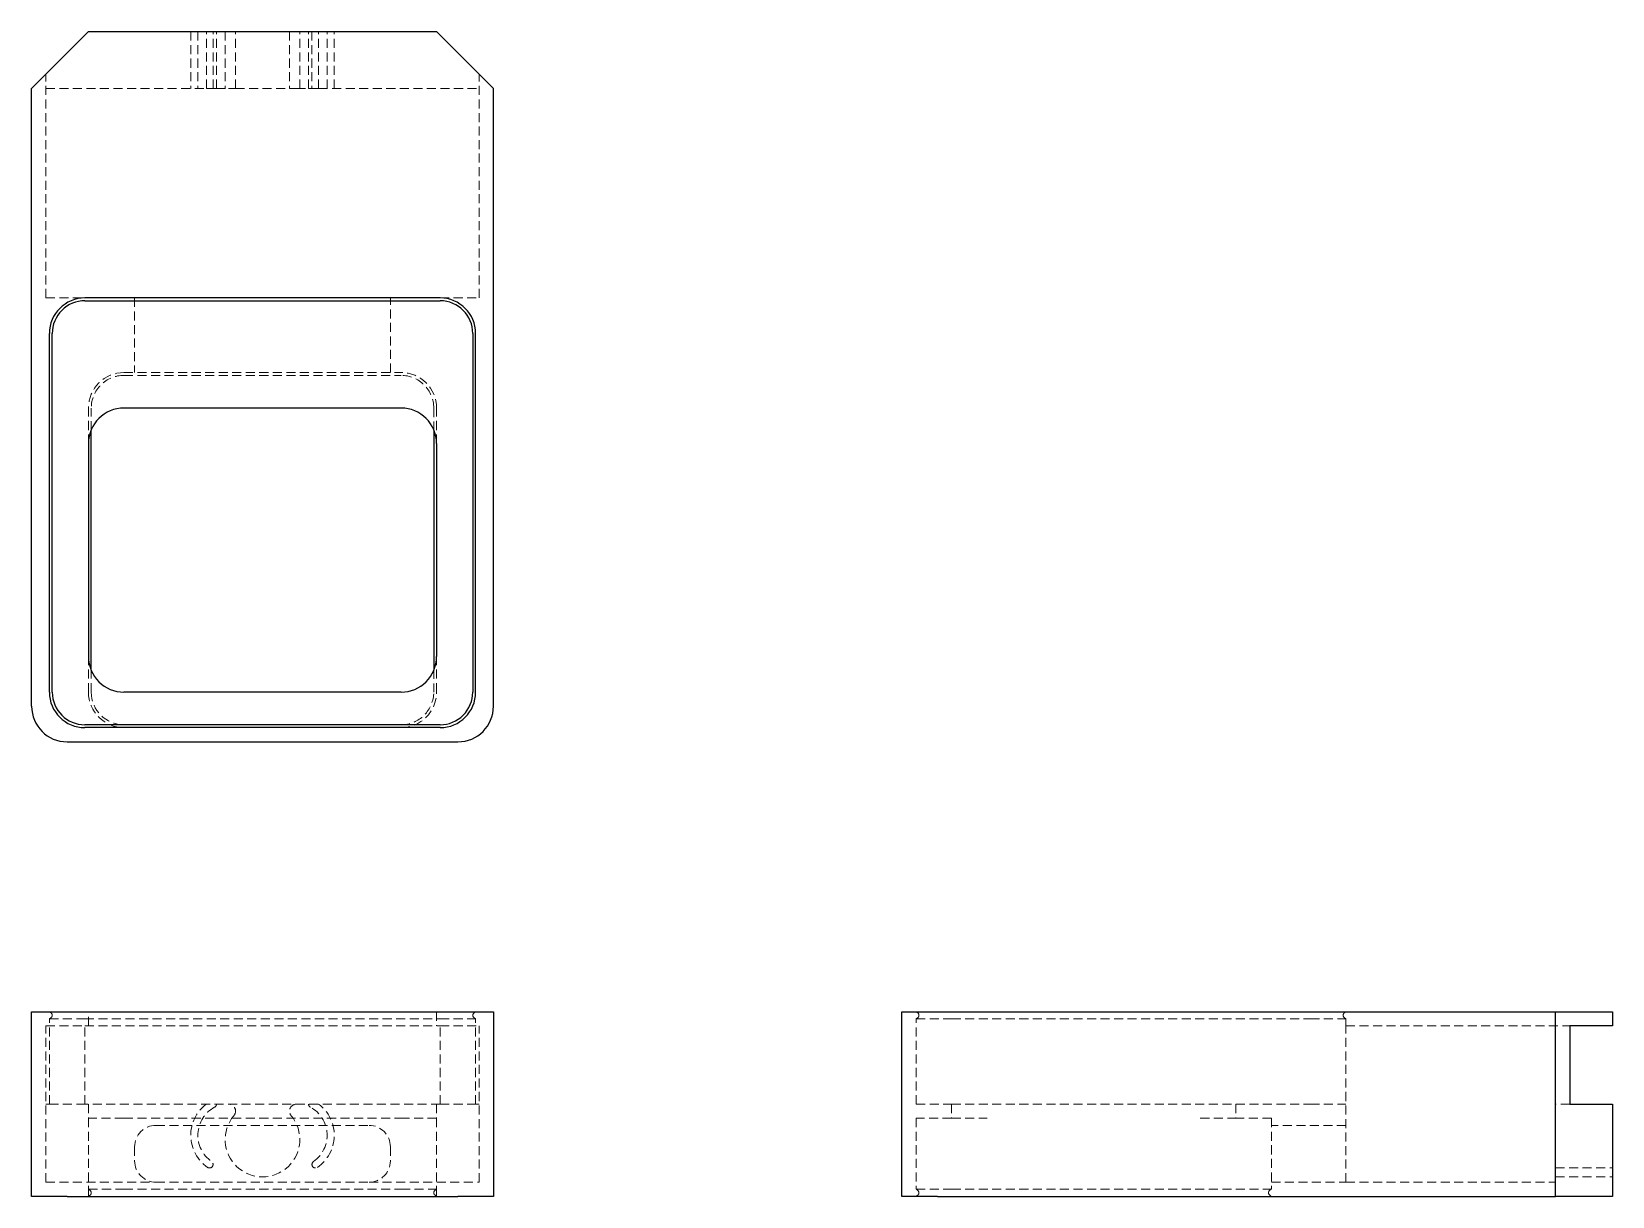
# Model space of a CAD drawing. Header units: millimetres. Extents: x 50 to 273, y 44 to 208.
import ezdxf

# ---------------------------------------------------------------- set-up
doc = ezdxf.new("R2010")
doc.units = ezdxf.units.MM
doc.linetypes.add('HIDDEN', pattern=[1.905, 1.27, -0.635])

msp = doc.modelspace()

# ---------------------------------------------------------------- linework, layer by layer
at = {"color": 7, "linetype": 'Continuous', "lineweight": 25}
for p, q in [((58.5, 208), (50.5, 200)), ((58.5, 208), (107.5, 208)), ((115.5, 200), (107.5, 208)), ((50.5, 113), (50.5, 200)), ((115.5, 113), (115.5, 200)), ((108, 170.5), (58, 170.5)), ((58, 170.1), (108, 170.1)), ((53, 115), (53, 165.5)), ((53.4, 115), (53.4, 165.5)), ((112.6, 165.5), (112.6, 115)), ((113, 115), (113, 165.5)), ((102.5, 155), (63.5, 155)), ((58.5, 150), (58.5, 120)), ((107.5, 150), (107.5, 120)), ((102.5, 115), (63.5, 115)), ((108, 110.4), (58, 110.4)), ((108, 110), (58, 110)), ((55.5, 108), (110.5, 108)), ((50.5, 44), (50.5, 70)), ((50.5, 70), (55.5, 70)), ((55.5, 70), (110.5, 70)), ((110.5, 70), (115.5, 70)), ((115.5, 70), (115.5, 44)), ((173, 44), (173, 70)), ((173, 70), (178, 70)), ((178, 70), (265, 70)), ((265, 44), (265, 70)), ((265, 70), (273, 70)), ((273, 70), (273, 68)), ((273, 68), (267, 68)), ((267, 68), (267, 57)), ((267, 57), (273, 57)), ((273, 57), (273, 44)), ((55.5, 44), (50.5, 44)), ((55.5, 44), (110.5, 44)), ((115.5, 44), (110.5, 44)), ((178, 44), (173, 44)), ((178, 44), (265, 44)), ((273, 44), (265, 44))]:
    msp.add_line(p, q, dxfattribs=at)
at = {"color": 7, "linetype": 'HIDDEN', "lineweight": 18}
for p, q in [((72.9, 208), (72.9, 200)), ((73.9, 208), (73.9, 200)), ((75.1, 200), (75.1, 208)), ((76.04, 200), (76.04, 208)), ((76.52, 200), (76.52, 208)), ((77.75, 208), (77.75, 200)), ((79.2, 200), (79.2, 208)), ((86.8, 208), (86.8, 200)), ((88.25, 200), (88.25, 208)), ((89.48, 200), (89.48, 208)), ((89.96, 208), (89.96, 200)), ((90.9, 200), (90.9, 208)), ((92.1, 200), (92.1, 208)), ((93.1, 200), (93.1, 208)), ((52.5, 170.5), (52.5, 202)), ((113.5, 170.5), (113.5, 202)), ((52.5, 200), (75.1, 200)), ((75.1, 200), (76.26, 200)), ((76.26, 200), (76.52, 200)), ((76.52, 200), (78.2, 200)), ((79.2, 200), (78.2, 200)), ((79.2, 200), (86.8, 200)), ((87.8, 200), (86.8, 200)), ((87.8, 200), (89.48, 200)), ((89.74, 200), (89.48, 200)), ((90.9, 200), (89.74, 200)), ((90.9, 200), (113.5, 200)), ((52.5, 170.5), (58, 170.5)), ((65, 170.5), (65, 160)), ((101, 160), (101, 170.5)), ((108, 170.5), (113.5, 170.5)), ((63.5, 160), (102.5, 160)), ((58.5, 150), (58.5, 155)), ((58.9, 151.88), (58.9, 155)), ((107.1, 155), (107.1, 151.84)), ((107.5, 150), (107.5, 155)), ((58.5, 115), (58.5, 120)), ((58.9, 115), (58.9, 118.16)), ((107.1, 118.12), (107.1, 115)), ((107.5, 115), (107.5, 120)), ((53, 69), (58, 69)), ((53, 57), (53, 69)), ((58, 69), (108, 69)), ((58.5, 68), (58.5, 70)), ((107.5, 70), (107.5, 68)), ((108, 69), (113, 69)), ((113, 57), (113, 69)), ((175, 69), (180, 69)), ((175, 57), (175, 69)), ((180, 69), (230.5, 69)), ((230.5, 69), (235.5, 69)), ((235.5, 68), (235.5, 69)), ((52.5, 46), (52.5, 68)), ((52.5, 68), (58, 68)), ((58, 57), (58, 68)), ((58, 68), (108, 68)), ((108, 57), (108, 68)), ((108, 68), (113.5, 68)), ((113.5, 46), (113.5, 68)), ((235.5, 68), (267, 68)), ((235.5, 46), (235.5, 68)), ((52.5, 57), (53, 57)), ((53, 57), (58, 57)), ((108, 57), (58, 57)), ((58.5, 57), (58.5, 55)), ((107.5, 57), (107.5, 55)), ((108, 57), (113, 57)), ((113, 57), (113.5, 57)), ((175, 57), (180, 57)), ((180, 57), (230.5, 57)), ((180, 57), (180, 55)), ((220, 57), (220, 55)), ((230.5, 57), (235.5, 57)), ((267, 57), (265, 57)), ((58.5, 55), (58.5, 45)), ((63.5, 55), (58.5, 55)), ((63.5, 55), (102.5, 55)), ((68, 54), (98, 54)), ((107.5, 55), (102.5, 55)), ((107.5, 55), (107.5, 45)), ((175, 55), (175, 45)), ((180, 55), (175, 55)), ((180, 55), (185, 55)), ((215, 55), (220, 55)), ((225, 55), (220, 55)), ((225, 55), (225, 45)), ((235.5, 54), (225, 54)), ((65, 51), (65, 49)), ((101, 51), (101, 49)), ((265, 48), (273, 48)), ((265, 46.75), (273, 46.75)), ((52.5, 46), (68, 46)), ((58.5, 45), (63.5, 45)), ((58.5, 44), (58.5, 45)), ((63.5, 45), (102.5, 45)), ((68, 46), (98, 46)), ((98, 46), (113.5, 46)), ((102.5, 45), (107.5, 45)), ((107.5, 45), (107.5, 44)), ((175, 45), (180, 45)), ((180, 45), (220, 45)), ((220, 45), (225, 45)), ((225, 46), (235.5, 46)), ((235.5, 46), (265, 46))]:
    msp.add_line(p, q, dxfattribs=at)
at = {"color": 7, "linetype": 'HIDDEN', "lineweight": 18, "flags": 128}
for points in [[(63.5, 159.6), (79.68, 159.6), (86.83, 159.6), (102.5, 159.6)], [(102.5, 110.4), (86.32, 110.4), (79.17, 110.4), (63.5, 110.4)]]:
    msp.add_lwpolyline(points, dxfattribs=at)
at = {"color": 7, "linetype": 'Continuous', "lineweight": 25, "flags": 128}
for points in [[(58.9, 118.16), (58.9, 131.6), (58.9, 138.92), (58.9, 151.88)], [(107.1, 151.84), (107.1, 138.4), (107.1, 131.08), (107.1, 118.12)]]:
    msp.add_lwpolyline(points, dxfattribs=at)
at = {"color": 7, "linetype": 'Continuous', "lineweight": 25}
for centre, radius, start, end in [((58, 165.5), 5, 90, 180), ((58, 165.5), 4.6, 90, 180.006), ((108, 165.5), 5, 0, 90), ((108, 165.5), 4.6, 0.0075, 90), ((63.5, 150), 5, 90, 180), ((102.5, 150), 5, 0, 90), ((63.5, 120), 5, 180, 270), ((102.5, 120), 5, 270, 0), ((58, 115), 5, 180, 270), ((58, 115), 4.6, 180.006, 269.9903), ((108, 115), 4.6, 269.9903, 0.0075), ((108, 115), 5, 270, 0), ((55.5, 113), 5, 180, 270), ((110.5, 113), 5, 270, 0)]:
    msp.add_arc(centre, radius, start, end, dxfattribs=at)
at = {"color": 7, "linetype": 'HIDDEN', "lineweight": 18}
for centre, radius, start, end in [((63.5, 155), 5, 90, 180), ((63.5, 155), 4.6, 90, 180.0068), ((102.5, 155), 5, 0, 90), ((102.5, 155), 4.6, 0, 90.0068), ((63.5, 115), 5, 180, 270), ((63.5, 115), 4.6, 180.0068, 269.9913), ((102.5, 115), 5, 270, 0), ((102.5, 115), 4.6, 269.9913, 0.0068), ((78.4, 52.6), 5.5, 126.8937, 235.1634), ((78.4, 52.6), 4.5, 118.3906, 235.1634), ((76.02, 57), 0.5, 298.3906, 0), ((78.2, 56), 1, 320.2082, 90), ((87.8, 56), 1, 90, 219.7918), ((89.98, 57), 0.5, 180, 241.6094), ((87.6, 52.6), 4.5, 304.8366, 61.6094), ((87.6, 52.6), 5.5, 304.8366, 53.1063), ((68, 51), 3, 90, 180), ((83, 52), 5.25, 140.2082, 39.7918), ((98, 51), 3, 0, 90), ((68, 49), 3, 180, 270), ((98, 49), 3, 270, 0), ((75.54, 48.5), 0.5, 235.1634, 55.1634), ((90.46, 48.5), 0.5, 124.8366, 304.8366)]:
    msp.add_arc(centre, radius, start, end, dxfattribs=at)
for points in [[(53, 69), (53.31, 69.17), (53.49, 69.5), (53.31, 69.83), (53, 70)], [(113, 69), (112.69, 69.17), (112.51, 69.5), (112.69, 69.83), (113, 70)], [(175, 69), (175.31, 69.17), (175.49, 69.5), (175.31, 69.83), (175, 70)], [(235.5, 69), (235.19, 69.17), (235.01, 69.5), (235.19, 69.83), (235.5, 70)], [(58.5, 44), (58.79, 44.2), (59.01, 44.46), (58.8, 44.87), (58.5, 45)], [(107.5, 44), (107.21, 44.2), (106.99, 44.46), (107.2, 44.87), (107.5, 45)], [(175, 44), (175.29, 44.2), (175.51, 44.46), (175.3, 44.87), (175, 45)], [(225, 44), (224.71, 44.2), (224.49, 44.46), (224.7, 44.87), (225, 45)]]:
    msp.add_open_spline(points, degree=3, dxfattribs=at)

doc.saveas('drawing.dxf')
